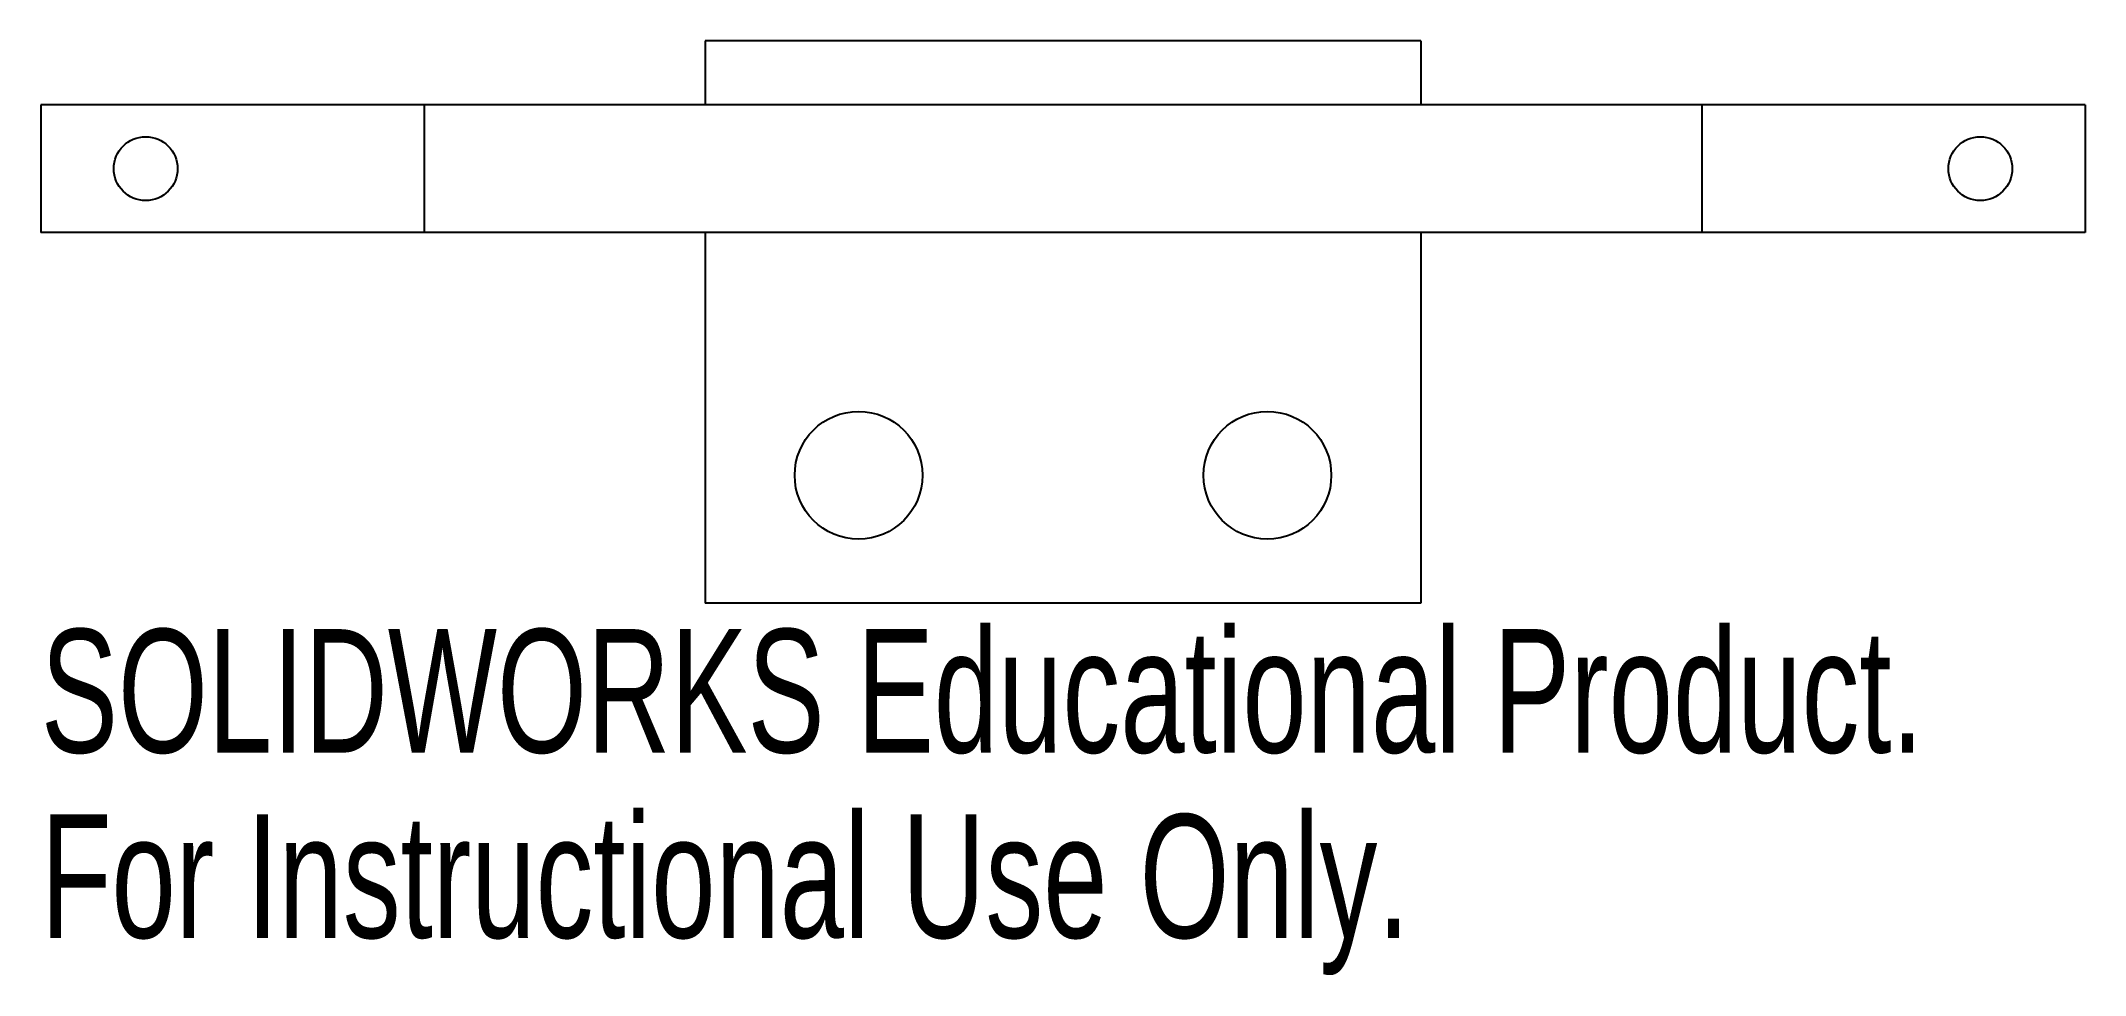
# Model space of a CAD drawing. Header units: millimetres. Extents: x -40 to 40, y -29.1 to 7.5.
import ezdxf

# ---------------------------------------------------------------- set-up
doc = ezdxf.new("R2010")
doc.units = ezdxf.units.MM
doc.styles.add('SLDTEXTSTYLE0', font='TXT', dxfattribs={"width": 0.7})

msp = doc.modelspace()

# ---------------------------------------------------------------- linework, layer by layer
at = {"color": 7, "linetype": 'Continuous', "lineweight": 25}
for p, q in [((14, 7.5), (-14, 7.5)), ((-14, 7.5), (-14, 5)), ((14, 7.5), (14, 5)), ((40, 5), (-40, 5)), ((-40, 5), (-40, 0)), ((-25, 5), (-25, 0)), ((25, 5), (25, 0)), ((40, 5), (40, 0)), ((40, 0), (-40, 0)), ((-14, 0), (-14, -14.5)), ((14, 0), (14, -14.5)), ((14, -14.5), (-14, -14.5))]:
    msp.add_line(p, q, dxfattribs=at)
for centre, radius in [((-35.899, 2.5), 1.25), ((35.899, 2.5), 1.25), ((-8, -9.5), 2.5), ((8, -9.5), 2.5)]:
    msp.add_circle(centre, radius, dxfattribs=at)

# ---------------------------------------------------------------- texts
at = {"color": 7, "linetype": 'Continuous', "char_height": 4.83362, "attachment_point": 1, "style": 'SLDTEXTSTYLE0'}
for s, insert in [('SOLIDWORKS Educational Product.', (-40, -15.52)), ('For Instructional Use Only.', (-40, -22.77))]:
    msp.add_mtext(s, dxfattribs=dict(at, insert=insert))

doc.saveas('drawing.dxf')
